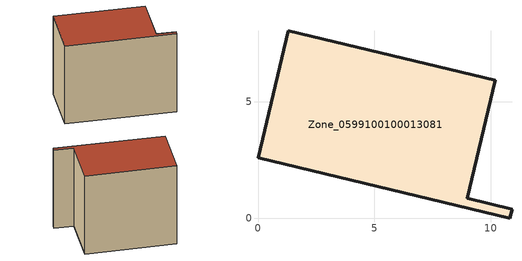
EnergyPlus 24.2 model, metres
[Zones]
Zone_0599100100013081
 floor ground (C_G): 0,2.6 1.31,8.04 10.2,5.93 8.99,0.85 10.92,0.38 10.82,0 z0
 wall outside (C_F): 10.92,0.38 8.99,0.85 10.2,5.93 1.31,8.04 0,2.6 10.82,0 10.92,0.38 z0:8.95
 roof outside (C_R): 0,2.6 10.82,0 10.92,0.38 8.99,0.85 10.2,5.93 1.31,8.04 z8.95
[BUILDING]
Pand.0599100100013081: North Axis=0; Terrain=City; Loads Convergence Tolerance Value=0.04; Temperature Convergence Tolerance Value=0.4; Solar Distribution=FullExterior; Maximum Number of Warmup Days=25; Minimum Number of Warmup Days=1
[Site:Location]
Rotterdam.The.Hague.AP_ZH_NLD Design_Conditions: Latitude=51.96; Longitude=4.45; Time Zone=1; Elevation=-4.5
[SITE:GROUNDTEMPERATURE:BUILDINGSURFACE]
18, 18, 18, 18, 18, 18, 18, 18, 18, 18, 18, 18
[MATERIAL] Thermal Absorptance=0.9; Solar Absorptance=0.7; Visible Absorptance=0.7
Name | Roughness | Thickness | Conductivity | Density | Specific Heat
G.TI.2015-2018 | MediumSmooth | 0.15 | 0.0428571 | 540 | 1210
F.TI.2015-2018 | Rough | 0.3 | 0.0666667 | 1920 | 840
R.TI.2015-2018 | MediumRough | 0.2 | 0.0333333 | 1500 | 1000
[CONSTRUCTION]
C_G: G.TI.2015-2018
C_F: F.TI.2015-2018
C_R: R.TI.2015-2018
[ZONE]
Zone_0599100100013081: Type=1; Multiplier=1; Ceiling Height=Autocalculate; Volume=Autocalculate; Floor Area=autocalculate; Part of Total Floor Area=Yes
[ZONEINFILTRATION:DESIGNFLOWRATE]
Infil_Zone_0599100100013081: Zone or ZoneList or Space or SpaceList=Zone_0599100100013081; Schedule=AlwaysOn; Design Flow Rate Calculation Method=Flow/Area; Flow Rate per Floor Area=0.0015; Constant Term Coefficient=1; Temperature Term Coefficient=0; Velocity Term Coefficient=0; Velocity Squared Term Coefficient=0
[HVACTEMPLATE:ZONE:IDEALLOADSAIRSYSTEM]
Zone_0599100100013081: Maximum Heating Supply Air Temperature=50; Minimum Cooling Supply Air Temperature=13; Maximum Heating Supply Air Humidity Ratio=0.0156; Minimum Cooling Supply Air Humidity Ratio=0.0077; Heating Limit=NoLimit; Cooling Limit=NoLimit; Dehumidification Control Type=ConstantSensibleHeatRatio; Cooling Sensible Heat Ratio=0.7; Dehumidification Setpoint=60; Humidification Control Type=None; Humidification Setpoint=30; Outdoor Air Method=None; Outdoor Air Flow Rate per Person=0.00944; Outdoor Air Flow Rate per Zone Floor Area=0; Outdoor Air Flow Rate per Zone=0; Demand Controlled Ventilation Type=None; Outdoor Air Economizer Type=NoEconomizer; Heat Recovery Type=None; Sensible Heat Recovery Effectiveness=0.7; Latent Heat Recovery Effectiveness=0.65
[ZONECONTROL:THERMOSTAT]
ThermostatControl_Zone_0599100100013081: Zone or ZoneList=Zone_0599100100013081; Control Type Schedule=DualSetpointControlType; Control 1=Thermostat_Zone_0599100100013081; Temperature Difference Between Cutout And Setpoint=0
[THERMOSTATSETPOINT:DUALSETPOINT]
Thermostat_Zone_0599100100013081: Heating Setpoint Temperature Schedule=HeatingSetpoint_Zone_0599100100013081; Cooling Setpoint Temperature Schedule=CoolingSetpoint_Zone_0599100100013081
[SCHEDULE:COMPACT]
HeatingSetpoint_Zone_0599100100013081: Through: 12/31, For: AllDays, Until: 24:00, 21
CoolingSetpoint_Zone_0599100100013081: Through: 12/31, For: AllDays, Until: 24:00, 24
DualSetpointControlType: Through: 12/31, For: AllDays, Until: 24:00, 4
AlwaysOn: Through: 12/31, For: AllDays, Until: 24:00, 1
